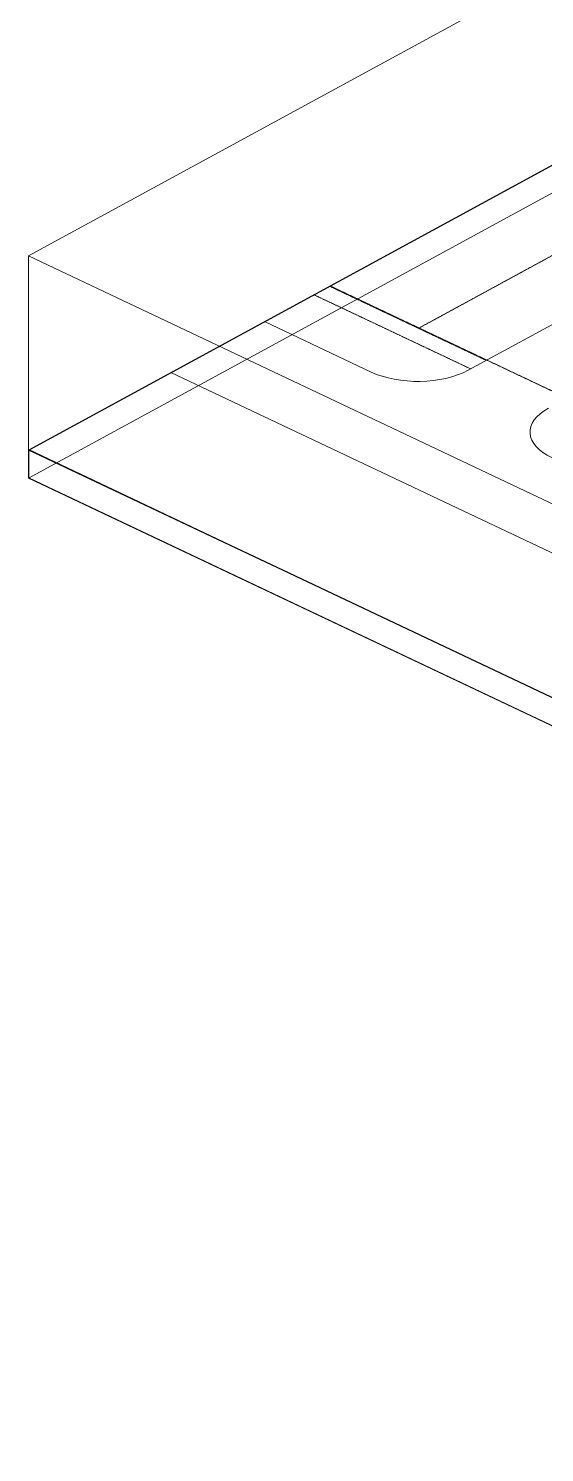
# Model space of a CAD drawing. Header units: inches. Extents: x 27328 to 52026, y -4075 to 4147.
# Drawn here: x 27328 to 28681, y -1801 to 1930 of the extents above; entities that cross this region are included whole.
import ezdxf

# ---------------------------------------------------------------- set-up
doc = ezdxf.new("R2010")
doc.units = ezdxf.units.IN
doc.header["$MEASUREMENT"] = 0
doc.linetypes.add('Center 1_4_', pattern=[0.53125, 0.25, -0.09375, 0.09375, -0.09375])
doc.linetypes.add('Hidden 1_8_', pattern=[0.1875, 0.125, -0.0625])
for name, color, linetype, lineweight in [('A-DETL-HDLN', 90, 'Hidden 1_8_', 9), ('C-TOPO', 7, 'Continuous', 9), ('EOP-EX', 125, 'Continuous', 9), ('EOP-PR', 4, 'Continuous', 9), ('G-ANNO-SYMB', 111, 'Continuous', 9), ('PROP', 3, 'Center 1_4_', 9)]:
    doc.layers.add(name, color=color, linetype=linetype, lineweight=lineweight)

msp = doc.modelspace()

# ---------------------------------------------------------------- linework, layer by layer
at = {"layer": 'A-DETL-HDLN'}
for p, q in [((28486.9, 1038.5), (28075.7, 1232.9)), ((28527.9, 1060.7), (28116.7, 1255.2))]:
    msp.add_line(p, q, dxfattribs=at)
at = {"layer": 'C-TOPO', "lineweight": 25}
for p, q in [((32497.6, 3638.6), (27328.5, 825.6)), ((27857.5, 576), (27328.4, 826.3)), ((28010.9, 503.5), (27857.5, 576)), ((28929.6, 69), (28010.9, 503.5))]:
    msp.add_line(p, q, dxfattribs=at)
at = {"layer": 'C-TOPO'}
for p, q in [((27327.8, 825.9), (30327.4, 2458.3)), ((27856.6, 575.8), (27327.8, 825.9)), ((27328.4, 752.6), (27328.4, 825.6)), ((27328.5, 825.6), (27328.5, 751.9)), ((32725.1, -1799.8), (27328.4, 752.6)), ((27328.5, 751.9), (27329.1, 752.3)), ((27856.6, 575.8), (28010, 503.3)), ((28928.5, 68.9), (28010, 503.3))]:
    msp.add_line(p, q, dxfattribs=at)
at = {"layer": 'EOP-EX'}
for p, q in [((28225.7, 1030.2), (27946.2, 1162.4)), ((33098.6, -1524.1), (27700.7, 1028.9))]:
    msp.add_line(p, q, dxfattribs=at)
at = {"layer": 'EOP-PR'}
msp.add_line((29644.1, 1668.2), (28480.1, 1034.8), dxfattribs=at)
for centre, start_param, end_param in [((28348.5, 1097), 3.962045, 5.532841), ((28822.4, 872.9), 2.391248, 3.962045)]:
    msp.add_ellipse(centre, major_axis=(180, 0), ratio=0.507323, start_param=start_param, end_param=end_param, dxfattribs=at)
at = {"layer": 'G-ANNO-SYMB'}
for p, q in [((32496.9, 4147.3), (27327.8, 1334.3)), ((32496.9, 3565.2), (27327.8, 752.2)), ((27327.8, 1334.3), (32725.7, -1218.7)), ((27327.8, 1334.3), (27327.8, 752.2)), ((32725.7, -1800.7), (27327.8, 752.2))]:
    msp.add_line(p, q, dxfattribs=at)
at = {"layer": 'PROP'}
for p, q in [((28351.5, 1145.5), (32458.8, 3380.6)), ((31511.4, -348.9), (28118, 1256))]:
    msp.add_line(p, q, dxfattribs=at)

doc.saveas('drawing.dxf')
